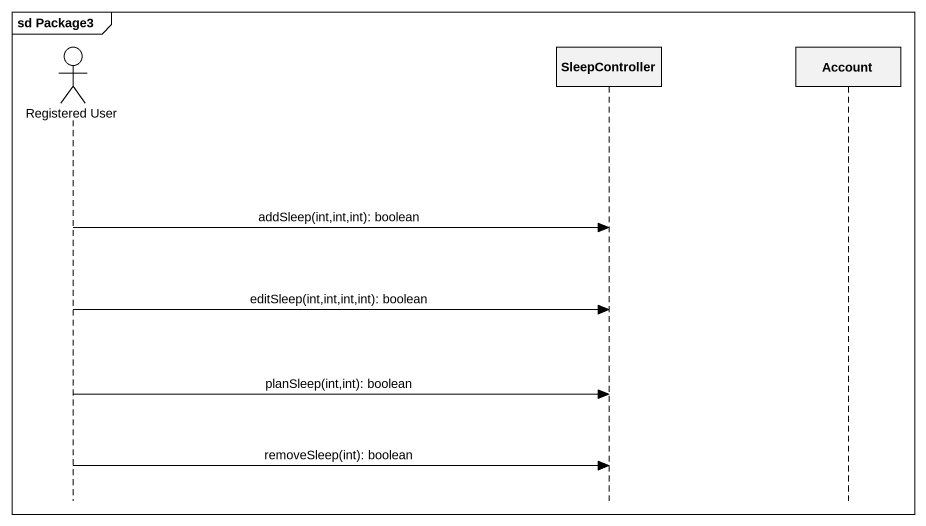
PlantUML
@startuml
mainframe sd Package3
hide footbox
actor "Registered User" as Registered_User
participant SleepController
participant Account

Registered_User -> SleepController : addSleep(int,int,int): boolean
Registered_User -> SleepController : editSleep(int,int,int,int): boolean
Registered_User -> SleepController : planSleep(int,int): boolean
Registered_User -> SleepController : removeSleep(int): boolean
@enduml
